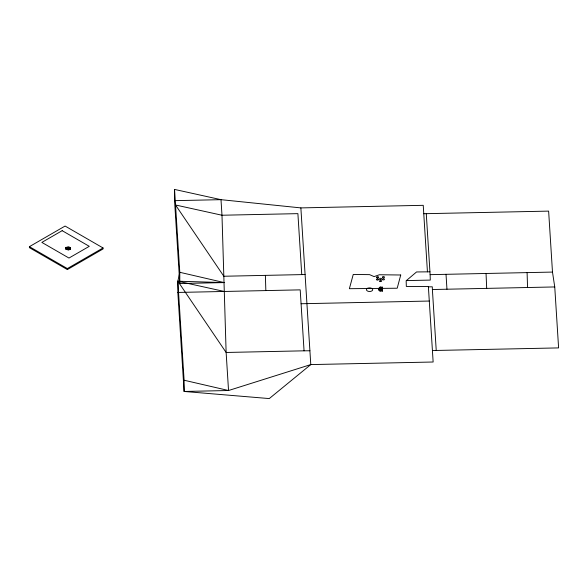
<?xml version="1.0" encoding="UTF-8"?>
<svg xmlns="http://www.w3.org/2000/svg" width="588" height="588" viewBox="0 0 588 588"><rect width="100%" height="100%" fill="white"/><g stroke="black" fill="none" stroke-linecap="round" stroke-linejoin="round"><path stroke-width="0.88" d="M65.687 247.68L66.856 247.813L66.687 248.423L65.687 248.312L65.768 247.408L68.517 247.019L70.215 247.577L69.45 247.769L69.443 248.371L70.163 248.437L69.075 247.813M66.848 249.43L65.481 249.261L65.481 248.628L66.892 248.658L66.848 249.43C67.275 250.4 71.633 249.363 69.443 248.996M382.479 288.811L382.553 287.194L380.171 287.032L379.951 287.826L379.951 288.642L382.479 288.811L382.553 287.194M69.002 248.276L68.531 248.908L67.304 248.783L67.377 248.209L69.002 248.276L67.377 248.209M379.951 288.642L380.171 287.032M65.481 248.628L66.856 247.813M65.687 248.312L65.768 247.408M66.856 248.011L66.687 248.423M66.892 248.658C66.914 249.885 71.707 248.709 69.45 248.401L69.45 247.769M67.385 247.864L67.532 247.261L69.244 247.335L67.532 247.372L67.385 247.864L68.781 247.996L69.244 247.335M29.4 246.659L65.092 226.049L103.047 247.96L103.047 248.959L67.355 269.569L29.4 247.658L29.4 246.659L67.355 268.569L103.047 247.96M67.385 247.754L69.141 247.798M67.304 248.783L68.884 248.783M378.407 288.341L380.892 288.216L380.98 289.862L378.488 289.943L378.407 288.341L378.488 289.943M378.407 289.156L380.892 289.039L380.892 288.216M378.488 289.127L380.98 289.039L380.98 289.862M379.966 289.509L382.435 289.436L382.472 290.274L382.472 291.089L380.002 291.126L379.966 289.509L380.002 291.126M174.548 189.424L179.788 272.295L177.841 281.211L177.841 292.442L184.103 391.461L228.541 390.52L226.13 352.469L221.985 215.237L221 199.67L174.548 189.424L174.548 200.655L221 199.67L300.872 207.902L423.235 205.322L427.439 271.847L429.946 271.796M423.764 213.716L548.633 211.114L552.485 272.075L554.749 286.944L558.6 347.905L432.415 350.529M305.084 274.537L223.83 276.25L175.533 204.991L221.985 215.237L297.896 213.642L301.747 274.603M426.271 213.694L430.122 274.655L552.485 272.075M179.788 283.519L224.226 282.585L179.788 272.295L179.788 283.519L174.548 200.655M406.367 280.594L430.291 280.086L430.122 274.655M177.841 292.442L300.196 289.862L304.055 350.823L309.905 350.764M428.387 286.848L432.305 286.812L432.386 289.524L554.749 286.944M301.078 303.746L429.284 301.041M304.055 350.823L226.13 352.469L177.841 281.211L224.226 282.585M427.439 271.847L416.554 271.957L406.161 280.77L406.33 286.444L428.365 286.444L433.143 362.01L310.78 364.589L228.541 390.52L184.103 380.23L177.841 281.211L224.285 291.464M379.951 287.826L382.479 287.995M380.171 287.848L382.553 288.017M486.048 273.479L486.688 288.377M446.02 274.324L446.961 289.215M432.386 289.524L436.237 350.485M300.872 207.902L310.78 364.589L269.275 398.576L184.103 391.461L184.103 380.23M527.098 272.611L527.554 287.517M265.386 275.368L265.842 290.582M382.435 289.436L382.472 291.089M70.215 247.577L70.148 249.261M70.045 248.812L70.045 249.444M69.59 247.232L69.59 247.864M69.318 249.069L69.318 249.694M68.656 249.18L68.656 249.812M68.443 249.194L68.443 249.826M67.355 268.569L67.355 269.569M67.076 247.35L67.054 248.055M66.26 247.739L66.26 248.364M400.729 275L397.209 288.223L349.375 288.701L353.241 274.456L369.587 274.64L374.071 276.595L379.4 274.758L400.729 275M62.166 230.672L41.858 242.403L68.972 258.051L89.28 246.328L62.166 230.672M367.75 288.238L367.162 288.561A3.116 1.801 0 0 0 367.426 290.986A3.116 1.801 0 0 0 371.631 291.045A3.116 1.801 0 0 0 372.101 288.627L371.543 288.289A3.116 1.801 0 0 0 367.75 288.238M382.435 290.259L379.966 290.325L382.472 290.274M379.973 281.476A1.014 0.588 0 0 0 381.612 281.108A1.014 0.588 0 0 0 380.245 280.469A1.014 0.588 0 0 0 379.973 281.476M379.973 279.337A1.014 0.588 0 0 0 381.612 278.969A1.014 0.588 0 0 0 380.245 278.33A1.014 0.588 0 0 0 379.973 279.337M376.989 279.932A1.066 0.617 0 0 0 378.672 279.491A1.066 0.617 0 0 0 377.173 278.866A1.066 0.617 0 0 0 376.989 279.932M376.989 277.793A1.066 0.617 0 0 0 378.672 277.36A1.066 0.617 0 0 0 377.173 276.735A1.066 0.617 0 0 0 376.989 277.793M382.692 279.748A1.044 0.603 0 0 0 384.442 279.469A1.044 0.603 0 0 0 383.155 278.734A1.044 0.603 0 0 0 382.692 279.748M382.692 277.609A1.044 0.603 0 0 0 384.442 277.338A1.044 0.603 0 0 0 383.155 276.595A1.044 0.603 0 0 0 382.692 277.609"/></g></svg>
